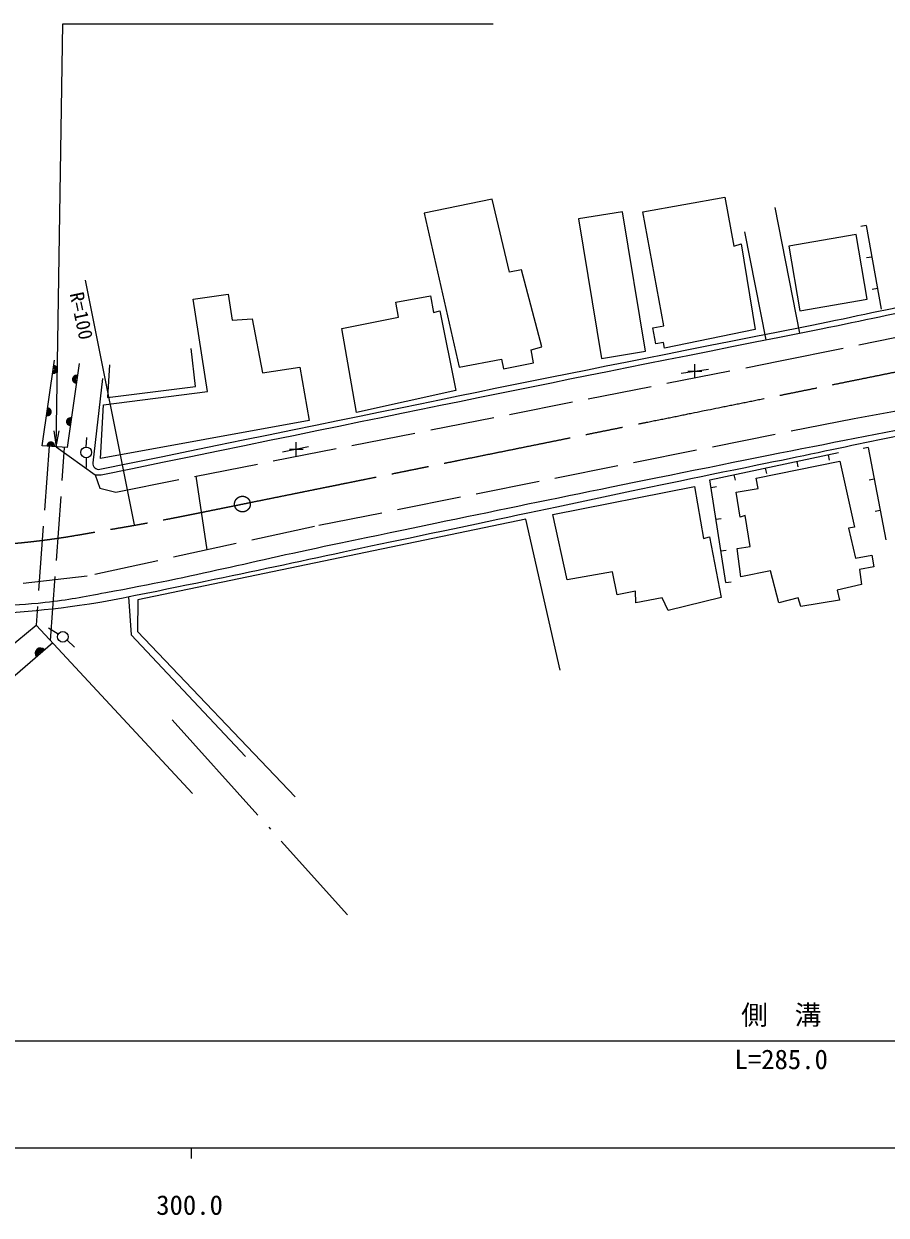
# Model space of a CAD drawing. Units: millimetres, scale not verified. Extents: x 40000 to 680000, y 20000 to 380000.
# Drawn here: x 352355 to 432938, y 198715 to 310000 of the extents above; entities that cross this region are included whole.
import ezdxf
from ezdxf.enums import TextEntityAlignment as Align

# ---------------------------------------------------------------- set-up
doc = ezdxf.new("R2010")
doc.units = ezdxf.units.MM
doc.header["$LTSCALE"] = 1000
for name, pattern in [('CHAIN', [18.5, 12, -1.5, 3.5, -1.5]), ('DASHED', [7.5, 6, -1.5]), ('LONG_DASHED_DOTTED', [15.25, 12, -1.5, 0.25, -1.5])]:
    doc.linetypes.add(name, pattern=pattern)
for name, color, linetype, lineweight in [('M-BMK', 2, 'CHAIN', 13), ('M-STR-HTXT', 7, 'Continuous', 13), ('M-TTL-BAND', 7, 'Continuous', 25), ('M-WORK', 1, 'Continuous', 13)]:
    doc.layers.add(name, color=color, linetype=linetype, lineweight=lineweight)
doc.styles.add('ＭＳ ゴシック', font='')
doc.styles.get('ＭＳ ゴシック').set_extended_font_data('MS Gothic')

# ---------------------------------------------------------------- blocks, each defined once
blk = doc.blocks.new('plus')
at = {"color": 0, "linetype": 'Continuous', "lineweight": -2}
for p, q in [((-1.25, 0), (1.25, 0)), ((0, -1.25), (0, 1.25))]:
    blk.add_line(p, q, dxfattribs=at)
blk = doc.blocks.new('open_arrow')
at = {"color": 0, "linetype": 'Continuous', "lineweight": -2}
blk.add_lwpolyline([(7.5, 1.25), (0, 0), (7.5, -1.25)], dxfattribs=at)

msp = doc.modelspace()

# ---------------------------------------------------------------- linework, layer by layer
at = {"layer": 'M-BMK'}
msp.add_circle((372783, 265140), 734, dxfattribs=at)
for points, knots in [([(373517, 265288), (407264, 272114), (418562, 274399), (447434, 280240), (447434, 280240), (447434, 280240), (447434, 280240), (449955, 280605), (451361, 280851), (453887, 281175), (457304, 281613), (459221, 281860), (462654, 282155), (466164, 282457), (467336, 282505), (471659, 282689)], [0, 0, 0, 0, 1, 1, 1, 2, 2, 2, 3, 3, 3, 4, 4, 4, 5, 5, 5, 5]), ([(347072, 261209), (350552, 261398), (351539, 261427), (354378, 261793), (356550, 262073), (357754, 262321), (359914, 262684), (365249, 263581), (366958, 263968), (373517, 265288)], [0, 0, 0, 0, 1, 1, 1, 2, 2, 2, 3, 3, 3, 3])]:
    msp.add_open_spline(points, degree=3, knots=knots, dxfattribs=at)
at = {"layer": 'M-STR-HTXT'}
for p, q in [((358074, 286043), (362658, 263209)), ((282991, 215000), (562470, 215000))]:
    msp.add_line(p, q, dxfattribs=at)
msp.add_lwpolyline([(355392, 270491), (356000, 310000), (396200, 310000)], dxfattribs=at)
at = {"layer": 'M-TTL-BAND'}
for p, q in [((40000, 205000), (579000, 205000)), ((368000, 205000), (368000, 204000))]:
    msp.add_line(p, q, dxfattribs=at)
at = {"layer": 'M-WORK'}
for p, q in [((410205, 292437), (417875, 293809)), ((417875, 293809), (418688, 289243)), ((396105, 293622), (389773, 292308)), ((397747, 286789), (396105, 293622)), ((424880, 281107), (422558, 292834)), ((389773, 292308), (393025, 277923)), ((412163, 281788), (410205, 292437)), ((421737, 280474), (419743, 290583)), ((431072, 291169), (430580, 291081)), ((431072, 291169), (432479, 283335)), ((418688, 289243), (419397, 289442)), ((419397, 289442), (420697, 281434)), ((431602, 288216), (431110, 288128)), ((398857, 287007), (397747, 286789)), ((400749, 279815), (398857, 287007)), ((432132, 285263), (431640, 285175)), ((368183, 284275), (371443, 284744)), ((369520, 275644), (368183, 284275)), ((371443, 284744), (371818, 282328)), ((387111, 283994), (390347, 284580)), ((387369, 282610), (387111, 283994)), ((390347, 284580), (390629, 283032)), ((390629, 283032), (391215, 283196)), ((391215, 283196), (392712, 275734)), ((371818, 282328), (373695, 282446)), ((373695, 282446), (374656, 277403)), ((382068, 281554), (387369, 282610)), ((383428, 273697), (382068, 281554)), ((411142, 281611), (412163, 281788)), ((411423, 280100), (411142, 281611)), ((420697, 281434), (412218, 279710)), ((368394, 276136), (367995, 279678)), ((399749, 279533), (400749, 279815)), ((399967, 278345), (399749, 279533)), ((412121, 280235), (411423, 280100)), ((412218, 279710), (412121, 280235)), ((393025, 277923), (396981, 278673)), ((396981, 278673), (397184, 277766)), ((397184, 277766), (399967, 278345)), ((360349, 278153), (360185, 275081)), ((374656, 277403), (378151, 277919)), ((378151, 277919), (379019, 272947)), ((413773, 277379), (416329, 277754)), ((359707, 276880), (358816, 268999)), ((360185, 275081), (368394, 276136)), ((359786, 274401), (369520, 275644)), ((392712, 275734), (383428, 273697)), ((359505, 269405), (359786, 274401)), ((379019, 272947), (359505, 269405)), ((355392, 270491), (359012, 267859)), ((358187, 270466), (358249, 271373)), ((376530, 270004), (378948, 270504)), ((358187, 269466), (358173, 268561)), ((427514, 269741), (427618, 269252)), ((431266, 270420), (430775, 270326)), ((431266, 270420), (432908, 261812)), ((420796, 267555), (428607, 269139)), ((421645, 268494), (421749, 268005)), ((424579, 269118), (424683, 268629)), ((428607, 269139), (429979, 262982)), ((359012, 267859), (359577, 267875)), ((369491, 260855), (368472, 267745)), ((418710, 267871), (418814, 267382)), ((420972, 266605), (420796, 267555)), ((431828, 267473), (431337, 267379)), ((401798, 264178), (415027, 266781)), ((415027, 266781), (415871, 261926)), ((416574, 266696), (417068, 266773)), ((418932, 266254), (420972, 266605)), ((419284, 263932), (418932, 266254)), ((403135, 258056), (401798, 264178)), ((417030, 263731), (417525, 263807)), ((419776, 264072), (419284, 263932)), ((420234, 261188), (419776, 264072)), ((432390, 264526), (431899, 264432)), ((399252, 263720), (362997, 256181)), ((402471, 249629), (399252, 263720)), ((429979, 262982), (429416, 262876)), ((429416, 262876), (430084, 260097)), ((415871, 261926), (416434, 262067)), ((416434, 262067), (417525, 256403)), ((417487, 260766), (417981, 260842)), ((419002, 260976), (420234, 261188)), ((419354, 258338), (419002, 260976)), ((430084, 260097), (431597, 260378)), ((431597, 260378), (431773, 259288)), ((407357, 258795), (403135, 258056)), ((407815, 256649), (407357, 258795)), ((422133, 258901), (419354, 258338)), ((422907, 255910), (422133, 258901)), ((431773, 259288), (430436, 259041)), ((430436, 259041), (430647, 257634)), ((417944, 257801), (418438, 257877)), ((430647, 257634), (428361, 257106)), ((428361, 257106), (428572, 256157)), ((362141, 256481), (362387, 252928)), ((362997, 256181), (362966, 253241)), ((409503, 257001), (407815, 256649)), ((409538, 255910), (409503, 257001)), ((412001, 256368), (409538, 255910)), ((412564, 255207), (412001, 256368)), ((417525, 256403), (412564, 255207)), ((424702, 256368), (422907, 255910)), ((424948, 255558), (424702, 256368)), ((428572, 256157), (424948, 255558)), ((343379, 245409), (353504, 253842)), ((353504, 253842), (368122, 238116)), ((355559, 252974), (354672, 253554)), ((362387, 252928), (373082, 241564)), ((362966, 253241), (377699, 237801)), ((355052, 252177), (347417, 245567)), ((356401, 252441), (357095, 251772))]:
    msp.add_line(p, q, dxfattribs=at)
at = {"layer": 'M-WORK', "linetype": 'DASHED'}
for p, q in [((354715, 270541), (353504, 253842)), ((354858, 252386), (356167, 270434))]:
    msp.add_line(p, q, dxfattribs=at)
at = {"layer": 'M-WORK', "linetype": 'LONG_DASHED_DOTTED'}
msp.add_line((366212, 244995), (382607, 226771), dxfattribs=at)
at = {"layer": 'M-WORK'}
for points in [[(404189, 291769), (406335, 278752), (410455, 279431), (408309, 292448)], [(423832, 289238), (424864, 283202), (431166, 284280), (430134, 290315)]]:
    msp.add_lwpolyline(points, close=True, dxfattribs=at)
at = {"layer": 'M-WORK', "linetype": 'DASHED'}
for points in [[(359012, 267859), (359469, 266612), (360946, 266260), (423030, 278509), (442239, 282414), (456593, 284683), (469153, 285844), (478916, 286425), (493112, 286214), (504458, 285106), (516806, 283153), (529050, 280726), (570311, 270254)], [(560474, 265451), (534424, 271983), (519260, 275360), (505012, 277929), (486084, 279125), (467684, 278914), (458009, 278175), (429934, 273109), (379519, 263047), (358270, 258403), (351233, 257594), (342860, 257136), (332939, 257453), (322033, 259212), (313132, 261428), (310739, 260795)]]:
    msp.add_lwpolyline(points, dxfattribs=at)
at = {"layer": 'M-WORK'}
for points in [[(357513, 278281), (356418, 270416), (354073, 270588), (355214, 278578)], [(417944, 257801), (416466, 267394), (428498, 269951)]]:
    msp.add_lwpolyline(points, dxfattribs=at)
for centre in [(358187, 269966), (356001, 252741)]:
    msp.add_circle(centre, 500, dxfattribs=at)
for centre, radius, start, end in [((355139, 277716), 353, 254.24175, 89.49805), ((355139, 277716), 282, 252.31868, 91.42112), ((355139, 277716), 212, 249.08809, 94.65171), ((355139, 277716), 141, 242.48829, 101.25151), ((355139, 277716), 100, 233.91671, 109.82308), ((357260, 276802), 353, 74.44917, 269.70547), ((357260, 276802), 282, 72.5261, 271.62853), ((357260, 276802), 212, 69.2955, 274.85913), ((357260, 276802), 141, 62.6957, 281.45893), ((357260, 276802), 100, 54.12413, 290.0305), ((354573, 273756), 353, 254.24175, 89.49805), ((354573, 273756), 282, 252.31868, 91.42112), ((354573, 273756), 212, 249.08809, 94.65171), ((354573, 273756), 141, 242.48829, 101.25151), ((354573, 273756), 100, 233.91671, 109.82308), ((356708, 272840), 353, 74.44917, 269.70547), ((356708, 272840), 282, 72.5261, 271.62853), ((356708, 272840), 212, 69.2955, 274.85913), ((356708, 272840), 141, 62.6957, 281.45893), ((356708, 272840), 100, 54.12413, 290.0305), ((354867, 270577), 353, 348.17767, 183.43397), ((354867, 270577), 282, 346.2546, 185.35704), ((354867, 270577), 212, 343.02401, 188.58763), ((354867, 270577), 141, 336.42421, 195.18743), ((354867, 270577), 100, 327.85263, 203.759), ((359369, 268936), 557, 173.54754, 280.69466), ((353918, 251195), 500, 40.88028, 220.88028), ((353918, 251195), 400, 40.88028, 220.88028), ((353918, 251195), 300, 40.88028, 220.88028), ((353918, 251195), 200, 40.88028, 220.88028), ((353918, 251195), 100, 40.88028, 220.88028)]:
    msp.add_arc(centre, radius, start, end, dxfattribs=at)
for points, knots in [([(359473, 268389), (391445, 274934), (399509, 276636), (425213, 281709), (433621, 283368), (438277, 284601), (446744, 285930), (449886, 286424), (451664, 286575), (454824, 286938), (460263, 287563), (463318, 287899), (468787, 288158), (470274, 288228), (470766, 288263), (472596, 288307)], [0, 0, 0, 0, 1, 1, 1, 2, 2, 2, 3, 3, 3, 4, 4, 4, 5, 5, 5, 5]), ([(359577, 267875), (391549, 274419), (399612, 276121), (425315, 281194), (433716, 282852), (438368, 284083), (446827, 285412), (449958, 285903), (451730, 286054), (454879, 286416), (460310, 287040), (463366, 287270), (468820, 287634), (470350, 287736), (470842, 287775), (472738, 287877)], [0, 0, 0, 0, 1, 1, 1, 2, 2, 2, 3, 3, 3, 4, 4, 4, 5, 5, 5, 5]), ([(508525, 274165), (508587, 274421), (508633, 274582), (508541, 274822), (508458, 275036), (508362, 275156), (508165, 275275), (507827, 275480), (507232, 275497), (507180, 275510), (507180, 275510), (507180, 275510), (507180, 275510), (506859, 275539), (497565, 276647), (491372, 276948), (485644, 277227), (482423, 277201), (476690, 277065), (470666, 276924), (467292, 276743), (461280, 276338), (457293, 276070), (455053, 275903), (451101, 275306), (450198, 275170), (449699, 275056), (448802, 274884), (435618, 272364), (428234, 270945), (415075, 268293), (402138, 265686), (394902, 264176), (381981, 261492), (373399, 259709), (368651, 258416), (360028, 256848), (357818, 256446), (356584, 256175), (354352, 255933), (352489, 255731), (351438, 255696), (349567, 255605), (346665, 255462), (345037, 255353), (342132, 255370), (337817, 255396), (335412, 255763), (331108, 256074), (330966, 256084), (330886, 256091), (330744, 256108), (327536, 256491), (325748, 256812), (322592, 257505), (319436, 258197), (317670, 258611), (314566, 259506), (312296, 260161), (311054, 260634), (308843, 261466), (305041, 262896), (302943, 263791), (299253, 265490), (295749, 267102), (293832, 268111), (290465, 269993), (287496, 271653), (286515, 272255), (282991, 274465)], [0, 0, 0, 0, 1, 1, 1, 2, 2, 2, 3, 3, 3, 4, 4, 4, 5, 5, 5, 6, 6, 6, 7, 7, 7, 8, 8, 8, 9, 9, 9, 10, 10, 10, 11, 11, 11, 12, 12, 12, 13, 13, 13, 14, 14, 14, 15, 15, 15, 16, 16, 16, 17, 17, 17, 18, 18, 18, 19, 19, 19, 20, 20, 20, 21, 21, 21, 22, 22, 22, 23, 23, 23, 23]), ([(283004, 273789), (287025, 271210), (288158, 270482), (291589, 268582), (294973, 266709), (296909, 265724), (300431, 264126), (303903, 262551), (305864, 261685), (309461, 260420), (313784, 258900), (316255, 258153), (320719, 257113), (325422, 256018), (328110, 255568), (332915, 255096), (337813, 254615), (340593, 254547), (345510, 254744), (350590, 254948), (353453, 255073), (358481, 255823), (360176, 256076), (361115, 256285), (362796, 256621), (373609, 258780), (379633, 260153), (390425, 262414), (402326, 264907), (408977, 266375), (420893, 268794), (429230, 270486), (433871, 271598), (442260, 273015), (447961, 273979), (451159, 274512), (456895, 275243), (460119, 275654), (461934, 275819), (465174, 276064), (471901, 276574), (475691, 276550), (482437, 276580), (485846, 276596), (487756, 276541), (491162, 276393), (492931, 276316), (493920, 276218), (495686, 276088), (500384, 275741), (503008, 275454), (507695, 274977), (508013, 274945), (508113, 274936), (508509, 274894)], [0, 0, 0, 0, 1, 1, 1, 2, 2, 2, 3, 3, 3, 4, 4, 4, 5, 5, 5, 6, 6, 6, 7, 7, 7, 8, 8, 8, 9, 9, 9, 10, 10, 10, 11, 11, 11, 12, 12, 12, 13, 13, 13, 14, 14, 14, 15, 15, 15, 16, 16, 16, 17, 17, 17, 18, 18, 18, 18])]:
    msp.add_open_spline(points, degree=3, knots=knots, dxfattribs=at)

# ---------------------------------------------------------------- block references
at = {"layer": 'M-STR-HTXT', "xscale": 200, "yscale": 200, "rotation": 89.1}
msp.add_blockref('open_arrow', (355392, 270491), dxfattribs=at)
at = {"layer": 'M-WORK', "xscale": 520, "yscale": 520}
for p in [(415052, 277567), (377819, 270270)]:
    msp.add_blockref('plus', p, dxfattribs=at)

# ---------------------------------------------------------------- texts
at = {"layer": 'M-STR-HTXT', "style": 'ＭＳ ゴシック'}
msp.add_text('R=100', height=1320, rotation=281.944, dxfattribs=at).set_placement((356244, 284704), align=Align.BOTTOM_LEFT)
msp.add_text('側\u3000溝', height=1833, dxfattribs=at).set_placement((419386, 215956), align=Align.BOTTOM_LEFT)
msp.add_text('L=285.0', height=1833, dxfattribs=at).set_placement((423130, 211805), align=Align.BOTTOM_CENTER)
at = {"layer": 'M-TTL-BAND', "style": 'ＭＳ ゴシック'}
msp.add_text('300.0', height=1833, dxfattribs=at).set_placement((367844, 198195), align=Align.BOTTOM_CENTER)

doc.saveas('drawing.dxf')
